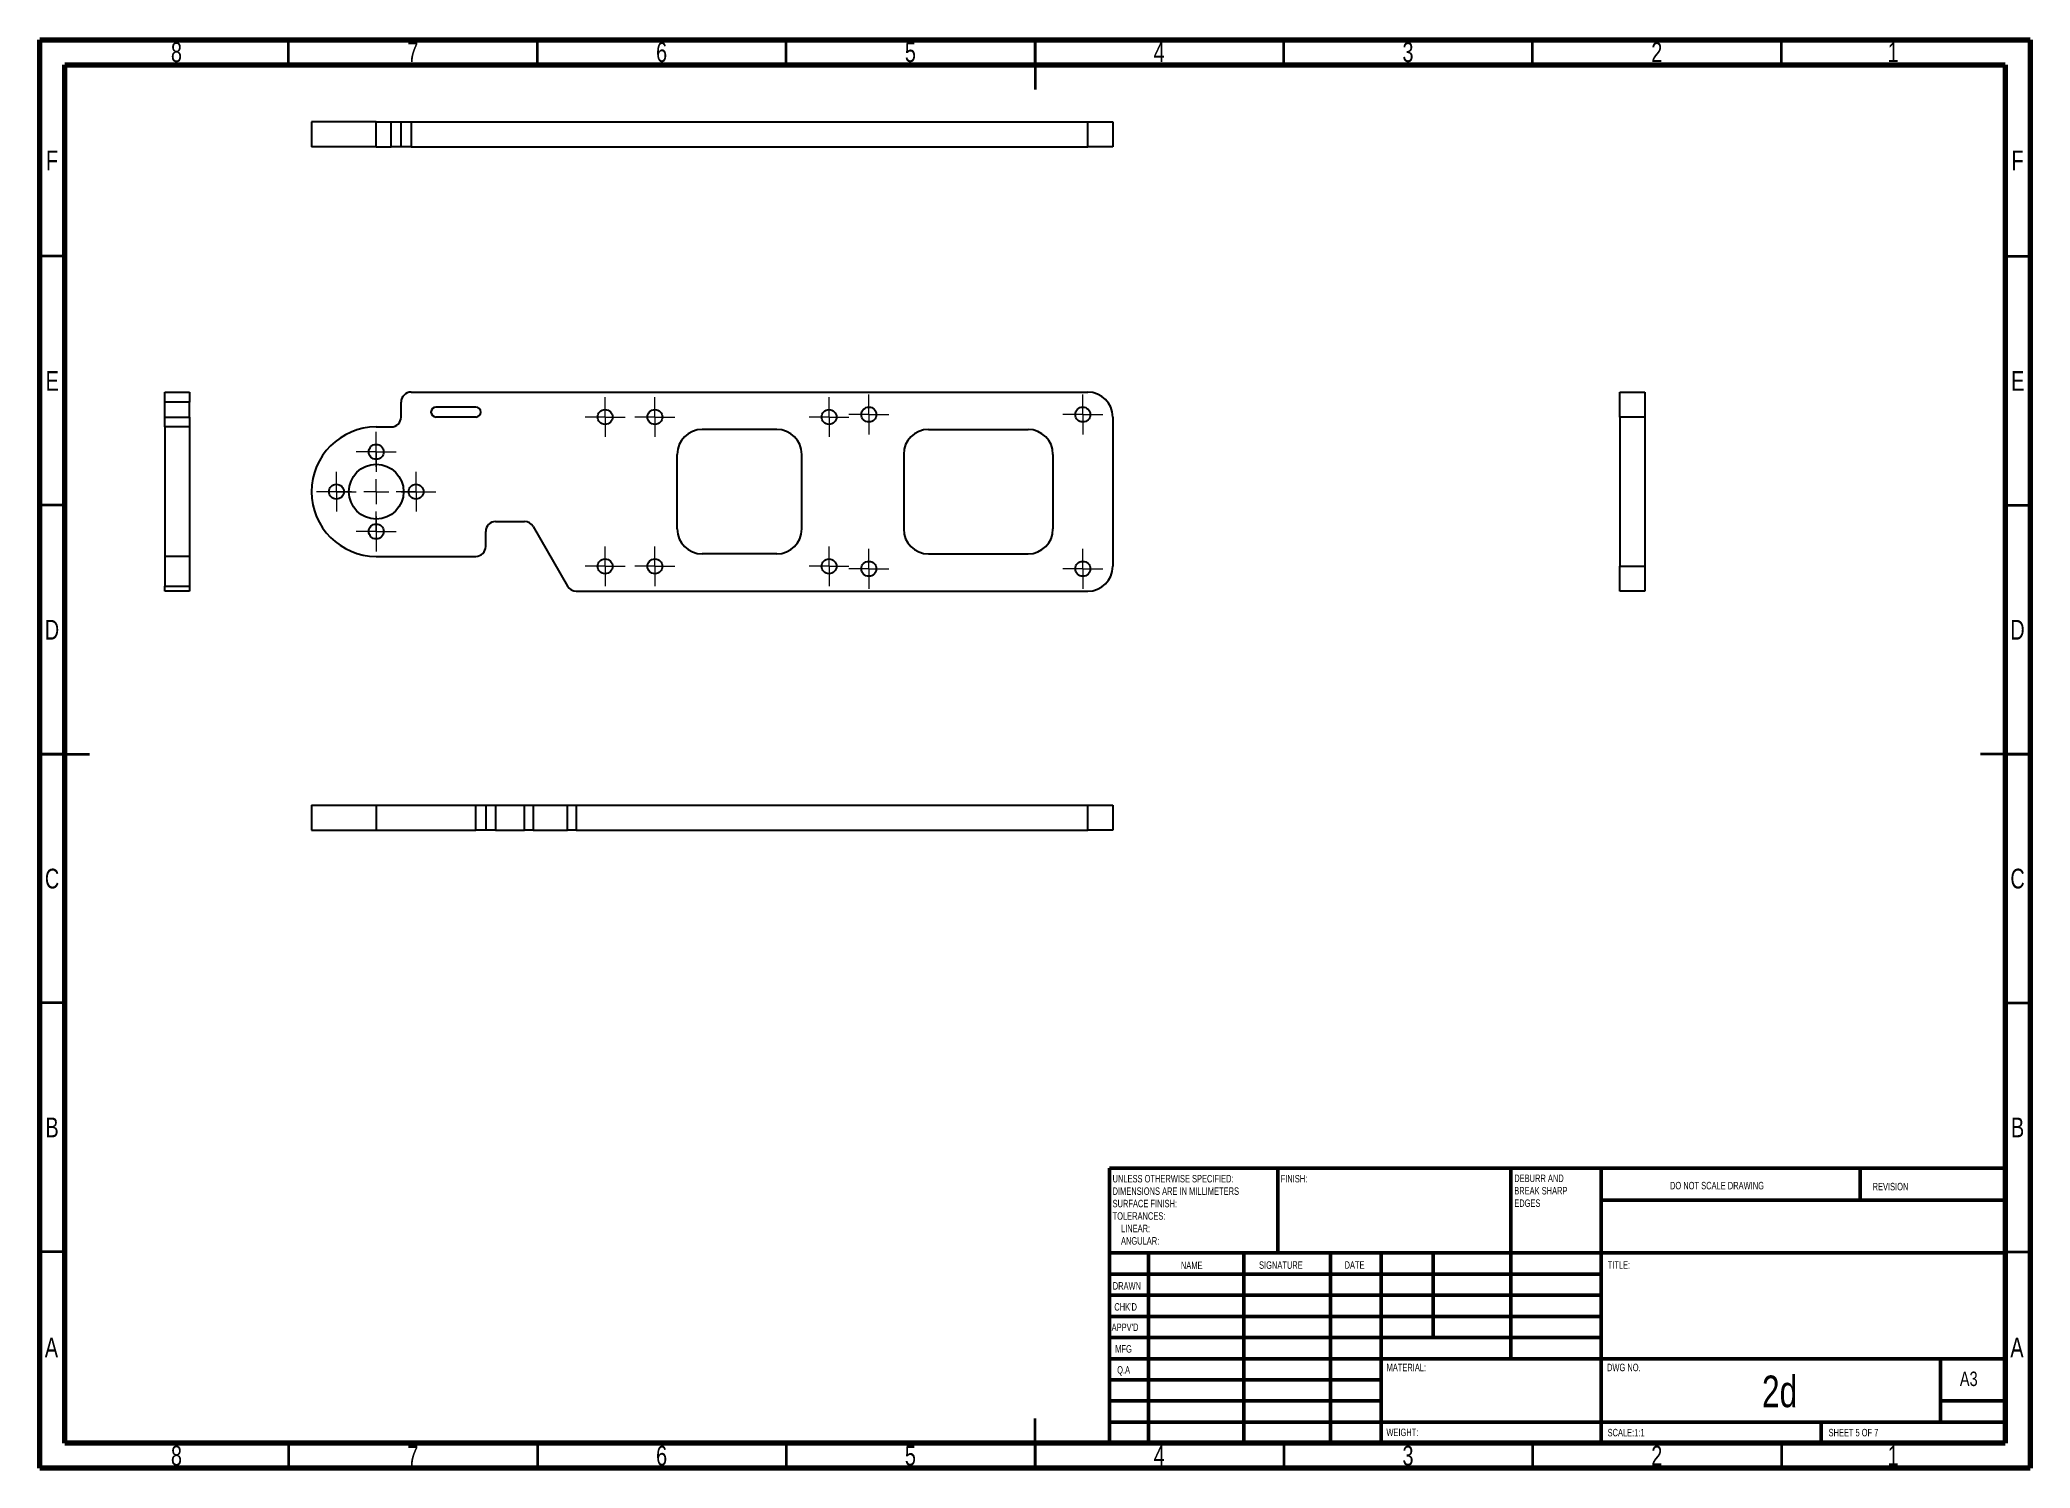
# Paper-space layout 'Sheet5' of a CAD drawing. Header units: millimetres. Extents: x 15 to 415, y 5 to 292.
import ezdxf

# ---------------------------------------------------------------- set-up
doc = ezdxf.new("R2010")
doc.units = ezdxf.units.MM
doc.styles.add('SLDTEXTSTYLE0', font='TXT', dxfattribs={"width": 0.75})
doc.styles.add('SLDTEXTSTYLE1', font='TXT', dxfattribs={"width": 0.686449})
doc.styles.add('SLDTEXTSTYLE2', font='TXT', dxfattribs={"width": 0.6875})

# ---------------------------------------------------------------- blocks, each defined once
blk = doc.blocks.new('SW_NOTE_0_8')
at = {"color": 0, "linetype": 'Continuous', "lineweight": 0, "char_height": 1.5, "attachment_point": 1, "style": 'SLDTEXTSTYLE0'}
for s, insert in [('UNLESS OTHERWISE SPECIFIED:', (0, 1.93)), ('SURFACE FINISH:', (0, -3.07)), ('DIMENSIONS ARE IN MILLIMETERS', (0, -0.57)), ('TOLERANCES:', (0, -5.57)), ('ANGULAR:', (1.69, -10.57)), ('LINEAR:', (1.69, -8.07))]:
    blk.add_mtext(s, dxfattribs=dict(at, insert=insert))
blk = doc.blocks.new('SW_NOTE_0_9')
at = {"color": 0, "linetype": 'Continuous', "lineweight": 0, "char_height": 1.5, "attachment_point": 1, "style": 'SLDTEXTSTYLE0'}
for s, insert in [('DEBURR AND', (0, 1.93)), ('BREAK SHARP', (0, -0.57)), ('EDGES', (0, -3.07))]:
    blk.add_mtext(s, dxfattribs=dict(at, insert=insert))
blk = doc.blocks.new('SW_CENTERMARKSYMBOL_44')
at = {"color": 0, "linetype": 'Continuous', "lineweight": 18}
for p, q in [((0, 2.5), (0, 4)), ((-2.5, 0), (-4, 0)), ((0, 0), (-2.5, 0)), ((0, 0), (0, 2.5)), ((0, 0), (0, -2.5)), ((0, 0), (2.5, 0)), ((2.5, 0), (4, 0)), ((0, -2.5), (0, -4))]:
    blk.add_line(p, q, dxfattribs=at)
blk = doc.blocks.new('SW_CENTERMARKSYMBOL_45')
at = {"color": 0, "linetype": 'Continuous', "lineweight": 18}
for p, q in [((-2.5, 0), (-4, 0)), ((0, 0), (-2.5, 0)), ((0, 2.5), (0, 4)), ((0, 0), (0, 2.5)), ((0, 0), (0, -2.5)), ((0, 0), (2.5, 0)), ((2.5, 0), (4, 0)), ((0, -2.5), (0, -4))]:
    blk.add_line(p, q, dxfattribs=at)
blk = doc.blocks.new('SW_CENTERMARKSYMBOL_46')
at = {"color": 0, "linetype": 'Continuous', "lineweight": 18}
for p, q in [((0, 5), (0, 8)), ((-5, 0), (-8, 0)), ((0, 0), (-2.5, 0)), ((0, 0), (0, 2.5)), ((0, 0), (0, -2.5)), ((0, 0), (2.5, 0)), ((5, 0), (8, 0)), ((0, -5), (0, -8))]:
    blk.add_line(p, q, dxfattribs=at)
blk = doc.blocks.new('SW_CENTERMARKSYMBOL_47')
at = {"color": 0, "linetype": 'Continuous', "lineweight": 18}
for p, q in [((0, 2.5), (0, 4)), ((-2.5, 0), (-4, 0)), ((0, 0), (-2.5, 0)), ((0, 0), (0, 2.5)), ((0, 0), (0, -2.5)), ((0, 0), (2.5, 0)), ((2.5, 0), (4, 0)), ((0, -2.5), (0, -4))]:
    blk.add_line(p, q, dxfattribs=at)
blk = doc.blocks.new('SW_CENTERMARKSYMBOL_48')
at = {"color": 0, "linetype": 'Continuous', "lineweight": 18}
for p, q in [((0, 2.5), (0, 4)), ((-2.5, 0), (-4, 0)), ((0, 0), (-2.5, 0)), ((0, 0), (0, 2.5)), ((0, 0), (0, -2.5)), ((0, 0), (2.5, 0)), ((2.5, 0), (4, 0)), ((0, -2.5), (0, -4))]:
    blk.add_line(p, q, dxfattribs=at)
blk = doc.blocks.new('SW_CENTERMARKSYMBOL_49')
at = {"color": 0, "linetype": 'Continuous', "lineweight": 18}
for p, q in [((-2.5, 0), (-4, 0)), ((0, 0), (-2.5, 0)), ((0, 2.5), (0, 4)), ((0, 0), (0, 2.5)), ((0, 0), (0, -2.5)), ((0, 0), (2.5, 0)), ((2.5, 0), (4, 0)), ((0, -2.5), (0, -4))]:
    blk.add_line(p, q, dxfattribs=at)
blk = doc.blocks.new('SW_CENTERMARKSYMBOL_50')
at = {"color": 0, "linetype": 'Continuous', "lineweight": 18}
for p, q in [((0, 2.5), (0, 4)), ((-2.5, 0), (-4, 0)), ((0, 0), (-2.5, 0)), ((0, 0), (0, 2.5)), ((0, 0), (0, -2.5)), ((0, 0), (2.5, 0)), ((2.5, 0), (4, 0)), ((0, -2.5), (0, -4))]:
    blk.add_line(p, q, dxfattribs=at)
blk = doc.blocks.new('SW_CENTERMARKSYMBOL_51')
at = {"color": 0, "linetype": 'Continuous', "lineweight": 18}
for p, q in [((0, 2.5), (0, 4)), ((-2.5, 0), (-4, 0)), ((0, 0), (-2.5, 0)), ((0, 0), (0, 2.5)), ((0, 0), (0, -2.5)), ((0, 0), (2.5, 0)), ((2.5, 0), (4, 0)), ((0, -2.5), (0, -4))]:
    blk.add_line(p, q, dxfattribs=at)
blk = doc.blocks.new('SW_CENTERMARKSYMBOL_52')
at = {"color": 0, "linetype": 'Continuous', "lineweight": 18}
for p, q in [((0, 2.5), (0, 4)), ((-2.5, 0), (-4, 0)), ((0, 0), (-2.5, 0)), ((0, 0), (0, 2.5)), ((0, 0), (0, -2.5)), ((0, 0), (2.5, 0)), ((2.5, 0), (4, 0)), ((0, -2.5), (0, -4))]:
    blk.add_line(p, q, dxfattribs=at)
blk = doc.blocks.new('SW_CENTERMARKSYMBOL_53')
at = {"color": 0, "linetype": 'Continuous', "lineweight": 18}
for p, q in [((0, 2.5), (0, 4)), ((-2.5, 0), (-4, 0)), ((0, 0), (-2.5, 0)), ((0, 0), (0, 2.5)), ((0, 0), (0, -2.5)), ((0, 0), (2.5, 0)), ((2.5, 0), (4, 0)), ((0, -2.5), (0, -4))]:
    blk.add_line(p, q, dxfattribs=at)
blk = doc.blocks.new('SW_CENTERMARKSYMBOL_54')
at = {"color": 0, "linetype": 'Continuous', "lineweight": 18}
for p, q in [((-2.5, 0), (-4, 0)), ((0, 0), (-2.5, 0)), ((0, 2.5), (0, 4)), ((0, 0), (0, 2.5)), ((0, 0), (0, -2.5)), ((0, 0), (2.5, 0)), ((2.5, 0), (4, 0)), ((0, -2.5), (0, -4))]:
    blk.add_line(p, q, dxfattribs=at)
blk = doc.blocks.new('SW_CENTERMARKSYMBOL_55')
at = {"color": 0, "linetype": 'Continuous', "lineweight": 18}
for p, q in [((-2.5, 0), (-4, 0)), ((0, 0), (-2.5, 0)), ((0, 2.5), (0, 4)), ((0, 0), (0, 2.5)), ((0, 0), (0, -2.5)), ((0, 0), (2.5, 0)), ((2.5, 0), (4, 0)), ((0, -2.5), (0, -4))]:
    blk.add_line(p, q, dxfattribs=at)
blk = doc.blocks.new('SW_CENTERMARKSYMBOL_56')
at = {"color": 0, "linetype": 'Continuous', "lineweight": 18}
for p, q in [((0, 2.5), (0, 4)), ((-2.5, 0), (-4, 0)), ((0, 0), (-2.5, 0)), ((0, 0), (0, 2.5)), ((0, 0), (0, -2.5)), ((0, 0), (2.5, 0)), ((2.5, 0), (4, 0)), ((0, -2.5), (0, -4))]:
    blk.add_line(p, q, dxfattribs=at)
blk = doc.blocks.new('SW_CENTERMARKSYMBOL_57')
at = {"color": 0, "linetype": 'Continuous', "lineweight": 18}
for p, q in [((0, 2.5), (0, 4)), ((-2.5, 0), (-4, 0)), ((0, 0), (-2.5, 0)), ((0, 0), (0, 2.5)), ((0, 0), (0, -2.5)), ((0, 0), (2.5, 0)), ((2.5, 0), (4, 0)), ((0, -2.5), (0, -4))]:
    blk.add_line(p, q, dxfattribs=at)
blk = doc.blocks.new('SW_CENTERMARKSYMBOL_58')
at = {"color": 0, "linetype": 'Continuous', "lineweight": 18}
for p, q in [((-2.5, 0), (-4, 0)), ((0, 0), (-2.5, 0)), ((0, 2.5), (0, 4)), ((0, 0), (0, 2.5)), ((0, 0), (0, -2.5)), ((0, 0), (2.5, 0)), ((2.5, 0), (4, 0)), ((0, -2.5), (0, -4))]:
    blk.add_line(p, q, dxfattribs=at)

psp = doc.layouts.new('Sheet5')

# ---------------------------------------------------------------- linework, layer by layer
at = {"color": 7, "linetype": 'Continuous', "lineweight": 70}
for p, q in [((15, 5), (15, 292)), ((15, 292), (415, 292)), ((415, 292), (415, 5)), ((20, 10), (20, 287)), ((20, 287), (410, 287)), ((410, 287), (410, 10)), ((410, 10), (20, 10)), ((415, 5), (15, 5))]:
    psp.add_line(p, q, dxfattribs=at)
at = {"color": 7, "linetype": 'Continuous', "lineweight": 35}
for p, q in [((65, 287), (65, 292)), ((115, 287), (115, 292)), ((165, 287), (165, 292)), ((215, 292), (215, 282)), ((215, 287), (215, 292)), ((265, 287), (265, 292)), ((315, 287), (315, 292)), ((365, 287), (365, 292)), ((20, 248.5), (15, 248.5)), ((410, 248.5), (415, 248.5)), ((20, 198.5), (15, 198.5)), ((410, 198.5), (415, 198.5)), ((15, 148.5), (25, 148.5)), ((20, 148.5), (15, 148.5)), ((415, 148.5), (405, 148.5)), ((410, 148.5), (415, 148.5)), ((20, 98.5), (15, 98.5)), ((410, 98.5), (415, 98.5)), ((20, 48.5), (15, 48.5)), ((410, 48.5), (415, 48.5)), ((215, 5), (215, 15)), ((65, 10), (65, 5)), ((115, 10), (115, 5)), ((165, 10), (165, 5)), ((215, 10), (215, 5)), ((265, 10), (265, 5)), ((315, 10), (315, 5)), ((365, 10), (365, 5))]:
    psp.add_line(p, q, dxfattribs=at)
at = {"color": 7, "linetype": 'Continuous', "lineweight": 25}
for p, q in [((69.61, 275.5), (69.61, 270.5)), ((82.61, 275.5), (69.61, 275.5)), ((82.61, 270.5), (82.61, 275.5)), ((82.61, 275.5), (85.61, 275.5)), ((85.61, 270.5), (85.61, 275.5)), ((85.61, 275.5), (87.61, 275.5)), ((87.61, 270.5), (87.61, 275.5)), ((87.61, 275.5), (89.61, 275.5)), ((89.61, 275.5), (89.61, 270.5)), ((89.61, 275.5), (225.61, 275.5)), ((225.61, 270.5), (225.61, 275.5)), ((225.61, 275.5), (230.61, 275.5)), ((230.61, 275.5), (230.61, 270.5)), ((82.61, 270.5), (69.61, 270.5)), ((82.61, 270.5), (85.61, 270.5)), ((87.61, 270.5), (85.61, 270.5)), ((89.61, 270.5), (87.61, 270.5)), ((89.61, 270.5), (225.61, 270.5)), ((230.61, 270.5), (225.61, 270.5)), ((40.1, 221.21), (45.1, 221.21)), ((40.1, 219.21), (40.1, 221.21)), ((45.1, 221.21), (45.1, 219.21)), ((89.61, 221.21), (225.61, 221.21)), ((332.53, 221.21), (337.53, 221.21)), ((332.53, 216.21), (332.53, 221.21)), ((337.53, 221.21), (337.53, 216.21)), ((45.1, 219.21), (40.1, 219.21)), ((40.1, 216.21), (40.1, 219.21)), ((40.1, 216.21), (45.1, 216.21)), ((40.1, 214.21), (40.1, 216.21)), ((45.1, 216.21), (45.1, 219.21)), ((45.1, 216.21), (45.1, 214.21)), ((87.61, 216.21), (87.61, 219.21)), ((102.61, 218.21), (94.61, 218.21)), ((102.61, 216.21), (94.61, 216.21)), ((230.61, 216.21), (230.61, 186.21)), ((337.53, 216.21), (332.53, 216.21)), ((332.53, 216.21), (332.53, 186.21)), ((337.53, 216.21), (337.53, 186.21)), ((45.1, 214.21), (40.1, 214.21)), ((40.1, 214.21), (40.1, 188.21)), ((45.1, 214.21), (45.1, 188.21)), ((82.61, 214.21), (85.61, 214.21)), ((163.11, 213.71), (148.11, 213.71)), ((193.61, 213.71), (213.61, 213.71)), ((143.11, 193.71), (143.11, 208.71)), ((168.11, 193.71), (168.11, 208.71)), ((188.61, 208.71), (188.61, 193.71)), ((218.61, 208.71), (218.61, 193.71)), ((104.61, 190.21), (104.61, 193.21)), ((106.61, 195.21), (112.42, 195.21)), ((114.15, 194.21), (121.08, 182.21)), ((45.1, 188.21), (40.1, 188.21)), ((40.1, 188.21), (40.1, 182.21)), ((45.1, 188.21), (45.1, 182.21)), ((82.61, 188.21), (102.61, 188.21)), ((163.11, 188.71), (148.11, 188.71)), ((193.61, 188.71), (213.61, 188.71)), ((332.53, 186.21), (337.53, 186.21)), ((332.53, 181.21), (332.53, 186.21)), ((337.53, 186.21), (337.53, 181.21)), ((40.1, 182.21), (45.1, 182.21)), ((40.1, 181.21), (40.1, 182.21)), ((45.1, 181.21), (40.1, 181.21)), ((45.1, 182.21), (45.1, 181.21)), ((122.81, 181.21), (225.61, 181.21)), ((337.53, 181.21), (332.53, 181.21)), ((69.61, 138.22), (69.61, 133.22)), ((69.61, 138.22), (82.61, 138.22)), ((82.61, 138.22), (82.61, 133.22)), ((82.61, 138.22), (102.61, 138.22)), ((102.61, 133.22), (102.61, 138.22)), ((102.61, 138.22), (104.61, 138.22)), ((104.61, 138.22), (104.61, 133.22)), ((104.61, 138.22), (106.61, 138.22)), ((106.61, 138.22), (106.61, 133.22)), ((106.61, 138.22), (112.42, 138.22)), ((112.42, 133.22), (112.42, 138.22)), ((112.42, 138.22), (114.15, 138.22)), ((114.15, 138.22), (114.15, 133.22)), ((114.15, 138.22), (121.08, 138.22)), ((121.08, 133.22), (121.08, 138.22)), ((121.08, 138.22), (122.81, 138.22)), ((122.81, 138.22), (122.81, 133.22)), ((122.81, 138.22), (225.61, 138.22)), ((225.61, 133.22), (225.61, 138.22)), ((225.61, 138.22), (230.61, 138.22)), ((230.61, 138.22), (230.61, 133.22)), ((69.61, 133.22), (82.61, 133.22)), ((82.61, 133.22), (102.61, 133.22)), ((104.61, 133.22), (102.61, 133.22)), ((106.61, 133.22), (104.61, 133.22)), ((106.61, 133.22), (112.42, 133.22)), ((114.15, 133.22), (112.42, 133.22)), ((114.15, 133.22), (121.08, 133.22)), ((122.81, 133.22), (121.08, 133.22)), ((122.81, 133.22), (225.61, 133.22)), ((230.61, 133.22), (225.61, 133.22))]:
    psp.add_line(p, q, dxfattribs=at)
at = {"color": 7, "linetype": 'Continuous', "lineweight": 50}
for p, q in [((230, 65.25), (410, 65.25)), ((230, 65.25), (230, 10)), ((263.8, 48.25), (263.8, 65.25)), ((310.6, 65.25), (310.6, 27)), ((328.8, 65.25), (328.8, 10)), ((380.8, 58.88), (380.8, 65.25)), ((410, 58.88), (328.8, 58.88)), ((410, 48.25), (230, 48.25)), ((237.8, 48.25), (237.8, 10)), ((256.99, 48.25), (256.99, 10)), ((274.4, 48.25), (274.4, 10)), ((284.6, 10), (284.6, 48.25)), ((295, 31.25), (295, 48.25)), ((328.8, 44), (230, 44)), ((328.8, 39.75), (230, 39.75)), ((328.8, 35.5), (230, 35.5)), ((328.8, 31.25), (230, 31.25)), ((284.6, 27), (230, 27)), ((284.6, 27), (410, 27)), ((397, 14.25), (397, 27)), ((284.6, 22.75), (230, 22.75)), ((284.6, 18.5), (230, 18.5)), ((410, 18.5), (397, 18.5)), ((230, 14.25), (410, 14.25)), ((373, 10), (373, 14.25))]:
    psp.add_line(p, q, dxfattribs=at)
at = {"color": 7, "linetype": 'Continuous', "lineweight": 25}
for centre, radius in [((128.61, 216.21), 1.5), ((138.61, 216.21), 1.5), ((173.61, 216.21), 1.5), ((181.61, 216.71), 1.5), ((224.61, 216.71), 1.5), ((82.61, 209.21), 1.5), ((82.61, 201.21), 5.5), ((74.61, 201.21), 1.5), ((90.61, 201.21), 1.5), ((82.61, 193.21), 1.5), ((128.61, 186.21), 1.5), ((138.61, 186.21), 1.5), ((173.61, 186.21), 1.5), ((181.61, 185.71), 1.5), ((224.61, 185.71), 1.5)]:
    psp.add_circle(centre, radius, dxfattribs=at)
for centre, radius, start, end in [((89.61, 219.21), 2, 90, 180), ((225.61, 216.21), 5, 0, 90), ((85.61, 216.21), 2, 270, 0), ((94.61, 217.21), 1, 90, 270), ((102.61, 217.21), 1, 270, 90), ((82.61, 201.21), 13, 90, 270), ((148.11, 208.71), 5, 90, 180), ((163.11, 208.71), 5, 0, 90), ((193.61, 208.71), 5, 90, 180), ((213.61, 208.71), 5, 0, 90), ((106.61, 193.21), 2, 90, 180), ((112.42, 193.21), 2, 30, 90), ((148.11, 193.71), 5, 180, 270), ((163.11, 193.71), 5, 270, 0), ((193.61, 193.71), 5, 180, 270), ((213.61, 193.71), 5, 270, 0), ((102.61, 190.21), 2, 270, 0), ((225.61, 186.21), 5, 270, 0), ((122.81, 183.21), 2, 210, 270)]:
    psp.add_arc(centre, radius, start, end, dxfattribs=at)

# ---------------------------------------------------------------- block references
at = {"color": 7, "linetype": 'Continuous', "lineweight": 0}
for name, p in [('SW_CENTERMARKSYMBOL_47', (128.61, 216.21)), ('SW_CENTERMARKSYMBOL_49', (138.61, 216.21)), ('SW_CENTERMARKSYMBOL_58', (173.61, 216.21)), ('SW_CENTERMARKSYMBOL_44', (181.61, 216.71)), ('SW_CENTERMARKSYMBOL_50', (224.61, 216.71)), ('SW_CENTERMARKSYMBOL_56', (82.61, 209.21)), ('SW_CENTERMARKSYMBOL_46', (82.61, 201.21)), ('SW_CENTERMARKSYMBOL_54', (74.61, 201.21)), ('SW_CENTERMARKSYMBOL_55', (90.61, 201.21)), ('SW_CENTERMARKSYMBOL_53', (82.61, 193.21)), ('SW_CENTERMARKSYMBOL_48', (128.61, 186.21)), ('SW_CENTERMARKSYMBOL_57', (138.61, 186.21)), ('SW_CENTERMARKSYMBOL_51', (173.61, 186.21)), ('SW_CENTERMARKSYMBOL_45', (181.61, 185.71)), ('SW_CENTERMARKSYMBOL_52', (224.61, 185.71)), ('SW_NOTE_0_9', (311.31, 62.07)), ('SW_NOTE_0_8', (230.59, 61.99))]:
    psp.add_blockref(name, p, dxfattribs=at)

# ---------------------------------------------------------------- texts
for s, insert, char_height, attachment_point, style in [('8', (42.46, 291.5), 3.97, 2, 'SLDTEXTSTYLE0'), ('7', (89.96, 291.5), 3.97, 2, 'SLDTEXTSTYLE0'), ('6', (139.96, 291.5), 3.97, 2, 'SLDTEXTSTYLE0'), ('5', (189.96, 291.5), 3.97, 2, 'SLDTEXTSTYLE0'), ('4', (239.96, 291.5), 3.97, 2, 'SLDTEXTSTYLE0'), ('3', (289.96, 291.5), 3.97, 2, 'SLDTEXTSTYLE0'), ('2', (339.96, 291.5), 3.97, 2, 'SLDTEXTSTYLE0'), ('1', (387.46, 291.5), 3.97, 2, 'SLDTEXTSTYLE0'), ('F', (17.46, 269.75), 3.97, 2, 'SLDTEXTSTYLE0'), ('F', (412.46, 269.75), 3.97, 2, 'SLDTEXTSTYLE0'), ('E', (17.51, 225.45), 3.97, 2, 'SLDTEXTSTYLE0'), ('E', (412.51, 225.45), 3.97, 2, 'SLDTEXTSTYLE0'), ('D', (17.45, 175.45), 3.97, 2, 'SLDTEXTSTYLE0'), ('D', (412.45, 175.45), 3.97, 2, 'SLDTEXTSTYLE0'), ('C', (17.46, 125.45), 3.97, 2, 'SLDTEXTSTYLE0'), ('C', (412.46, 125.45), 3.97, 2, 'SLDTEXTSTYLE0'), ('B', (17.47, 75.45), 3.97, 2, 'SLDTEXTSTYLE0'), ('B', (412.47, 75.45), 3.97, 2, 'SLDTEXTSTYLE0'), ('FINISH:', (264.37, 63.92), 1.5, 1, 'SLDTEXTSTYLE0'), ('DO NOT SCALE DRAWING', (342.61, 62.53), 1.5, 1, 'SLDTEXTSTYLE0'), ('REVISION', (383.33, 62.33), 1.5, 1, 'SLDTEXTSTYLE0'), ('NAME', (244.32, 46.5), 1.5, 1, 'SLDTEXTSTYLE0'), ('SIGNATURE', (260.03, 46.56), 1.5, 1, 'SLDTEXTSTYLE0'), ('DATE', (277.21, 46.58), 1.5, 1, 'SLDTEXTSTYLE0'), ('TITLE:', (330.09, 46.58), 1.5, 1, 'SLDTEXTSTYLE0'), ('DRAWN', (230.64, 42.38), 1.5, 1, 'SLDTEXTSTYLE1'), ("CHK'D", (230.94, 38.16), 1.5, 1, 'SLDTEXTSTYLE0'), ("APPV'D", (230.4, 34.07), 1.5, 1, 'SLDTEXTSTYLE0'), ('A', (17.34, 31.25), 3.97, 2, 'SLDTEXTSTYLE0'), ('MFG', (231.12, 29.72), 1.5, 1, 'SLDTEXTSTYLE0'), ('A', (412.34, 31.25), 3.97, 2, 'SLDTEXTSTYLE0'), ('Q.A', (231.51, 25.5), 1.5, 1, 'SLDTEXTSTYLE0'), ('MATERIAL:', (285.65, 25.99), 1.5, 1, 'SLDTEXTSTYLE0'), ('DWG NO.', (329.95, 25.99), 1.5, 1, 'SLDTEXTSTYLE0'), ('A3', (400.87, 24.41), 2.91, 1, 'SLDTEXTSTYLE0'), ('2d', (364.64, 23.61), 6.35, 2, 'SLDTEXTSTYLE0'), ('WEIGHT:', (285.62, 12.95), 1.499, 1, 'SLDTEXTSTYLE0'), ('SCALE:1:1', (330.07, 12.9), 1.5, 1, 'SLDTEXTSTYLE0'), ('SHEET 5 OF 7', (374.48, 12.9), 1.5, 1, 'SLDTEXTSTYLE2'), ('8', (42.46, 9.5), 3.97, 2, 'SLDTEXTSTYLE0'), ('7', (89.96, 9.5), 3.97, 2, 'SLDTEXTSTYLE0'), ('6', (139.96, 9.5), 3.97, 2, 'SLDTEXTSTYLE0'), ('5', (189.96, 9.5), 3.97, 2, 'SLDTEXTSTYLE0'), ('4', (239.96, 9.5), 3.97, 2, 'SLDTEXTSTYLE0'), ('3', (289.96, 9.5), 3.97, 2, 'SLDTEXTSTYLE0'), ('2', (339.96, 9.5), 3.97, 2, 'SLDTEXTSTYLE0'), ('1', (387.46, 9.5), 3.97, 2, 'SLDTEXTSTYLE0')]:
    psp.add_mtext(s, dxfattribs=dict(at, insert=insert, char_height=char_height, attachment_point=attachment_point, style=style))

doc.saveas('drawing.dxf')
